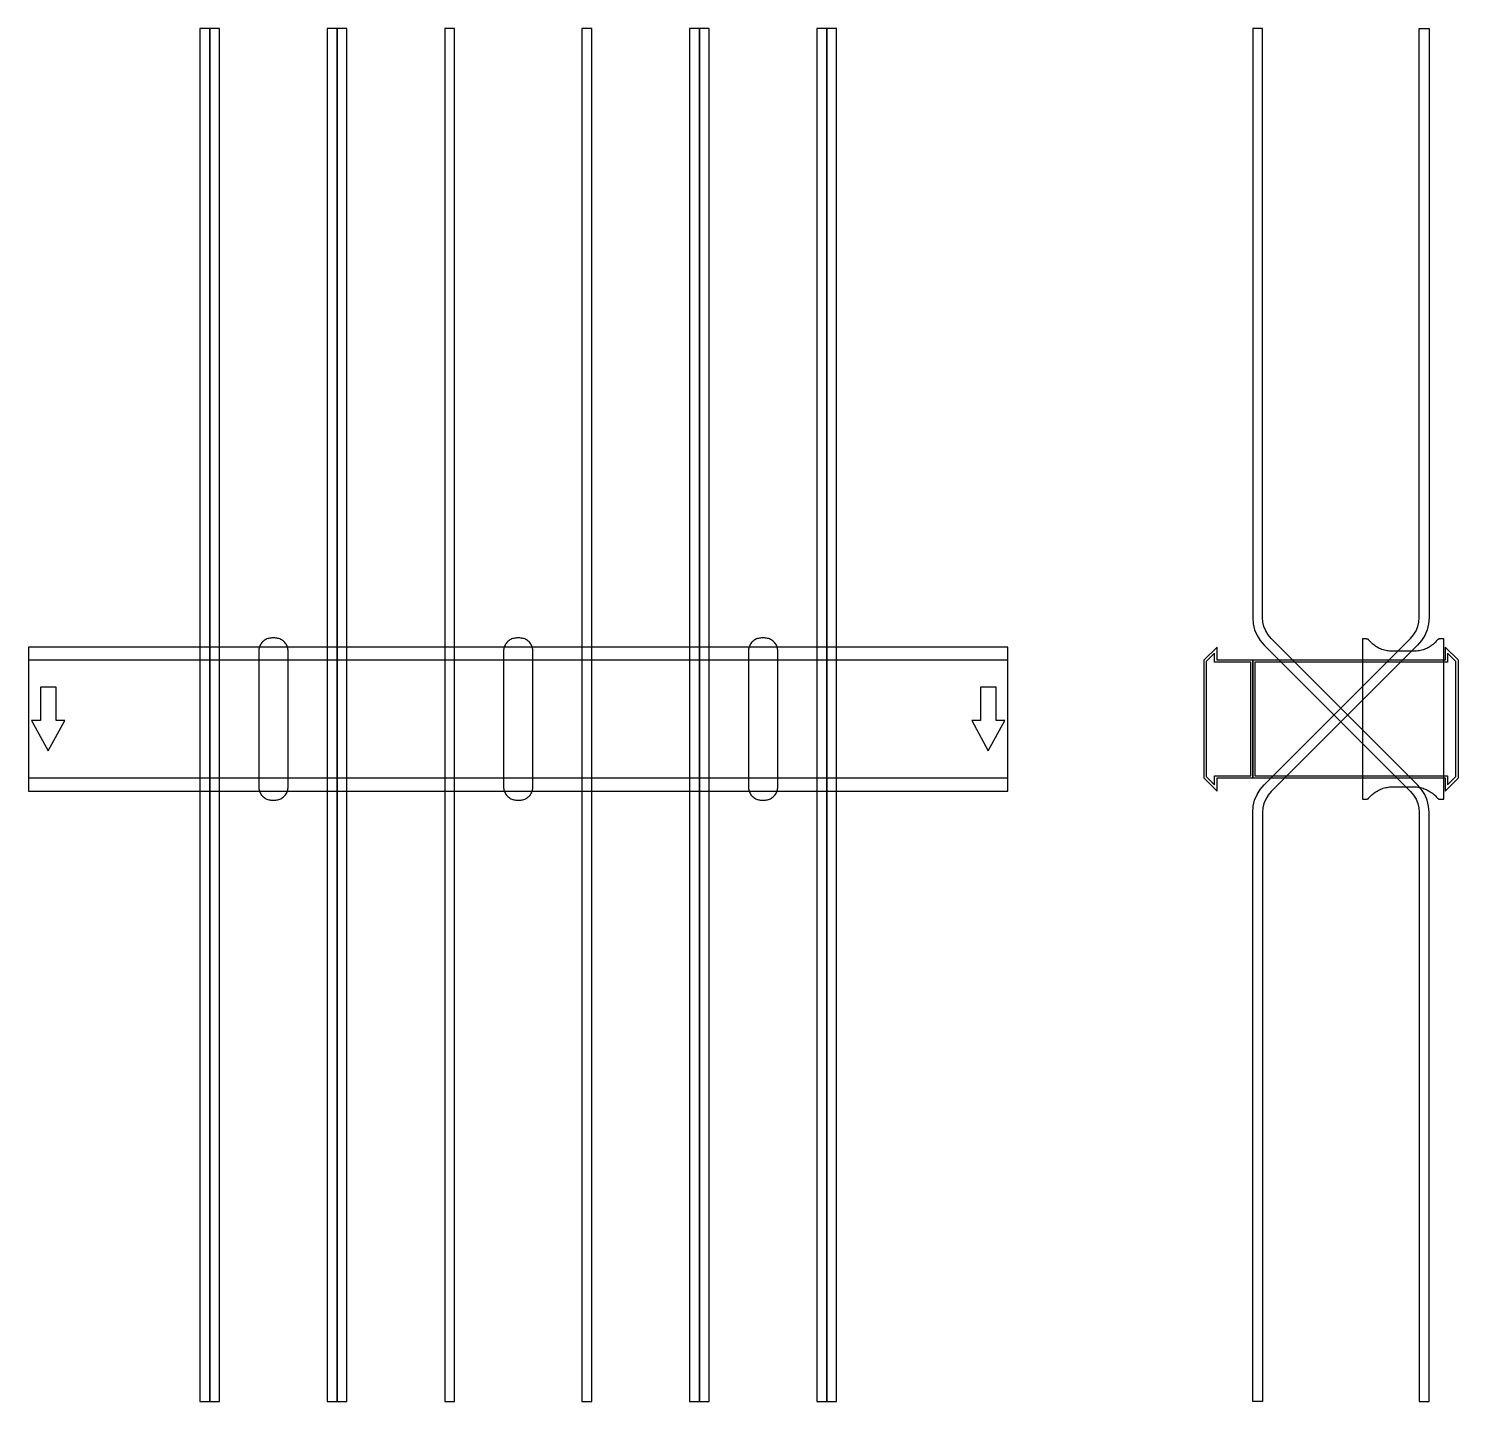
# Model space of a CAD drawing. Extents: x 0 to 1460, y -697 to 705.
import ezdxf

# ---------------------------------------------------------------- set-up
doc = ezdxf.new("R2010")
doc.units = 0
doc.layers.add('Halfen', color=7, linetype='CONTINUOUS')

msp = doc.modelspace()

# ---------------------------------------------------------------- linework, layer by layer
at = {"layer": 'Halfen', "color": 7}
for points in [[(185, -696.961), (185, 705.246), (175, 705.246), (175, -696.961)], [(195, -696.961), (195, 705.246), (185, 705.246), (185, -696.961)], [(315, -696.961), (315, 705.246), (305, 705.246), (305, -696.961)], [(325, -696.961), (325, 705.246), (315, 705.246), (315, -696.961)], [(435, -696.961), (435, 705.246), (425, 705.246), (425, -696.961)], [(575, -696.961), (575, 705.246), (565, 705.246), (565, -696.961)], [(685, -696.961), (685, 705.246), (675, 705.246), (675, -696.961)], [(695, -696.961), (695, 705.246), (685, 705.246), (685, -696.961)], [(815, -696.961), (815, 705.246), (805, 705.246), (805, -696.961)], [(825, -696.961), (825, 705.246), (815, 705.246), (815, -696.961)], [(1430, -696.961), (1430, -95.355), (1429.508, -89.098), (1428.042, -82.995), (1425.64, -77.196), (1422.361, -71.844), (1418.284, -67.071), (1268.787, 82.426), (1265.729, 86.006), (1263.27, 90.02), (1261.468, 94.369), (1260.369, 98.947), (1260, 103.64), (1260, 166.246), (1260, 705.246), (1250, 705.246), (1250, 166.246), (1250, 103.64), (1250.492, 97.382), (1251.958, 91.279), (1254.36, 85.48), (1257.639, 80.128), (1261.716, 75.355), (1411.213, -74.142), (1414.271, -77.722), (1416.73, -81.736), (1418.532, -86.085), (1419.631, -90.662), (1420, -95.355), (1420, -696.961)], [(1250, -696.961), (1250, -95.355), (1250.492, -89.098), (1251.958, -82.995), (1254.36, -77.196), (1257.639, -71.844), (1261.716, -67.071), (1411.213, 82.426), (1414.271, 86.006), (1416.73, 90.02), (1418.532, 94.369), (1419.631, 98.947), (1420, 103.64), (1420, 166.246), (1420, 705.246), (1430, 705.246), (1430, 166.246), (1430, 103.64), (1429.508, 97.382), (1428.042, 91.279), (1425.64, 85.48), (1422.361, 80.128), (1418.284, 75.355), (1268.787, -74.142), (1265.729, -77.722), (1263.27, -81.736), (1261.468, -86.085), (1260.369, -90.662), (1260, -95.355), (1260, -696.961)], [(0, -73.5), (1000, -73.5), (1000, 73.5), (0, 73.5)], [(265, -69.3), (265, -56.8), (265, 69.3), (264.958, 70.359), (264.834, 71.412), (264.627, 72.452), (264.339, 73.472), (263.972, 74.466), (263.529, 75.429), (263.011, 76.354), (262.422, 77.235), (261.765, 78.068), (261.046, 78.846), (260.268, 79.565), (259.435, 80.222), (258.554, 80.811), (257.629, 81.329), (256.666, 81.772), (255.672, 82.139), (254.652, 82.427), (253.612, 82.634), (252.559, 82.758), (251.5, 82.8), (248.5, 82.8), (247.441, 82.758), (246.388, 82.634), (245.348, 82.427), (244.328, 82.139), (243.334, 81.772), (242.371, 81.329), (241.446, 80.811), (240.565, 80.222), (239.732, 79.565), (238.954, 78.846), (238.235, 78.068), (237.578, 77.235), (236.989, 76.354), (236.471, 75.429), (236.028, 74.466), (235.661, 73.472), (235.373, 72.452), (235.166, 71.412), (235.042, 70.359), (235, 69.3), (235, -56.8), (235, -69.3), (235.042, -70.359), (235.166, -71.412), (235.373, -72.452), (235.661, -73.472), (236.028, -74.466), (236.471, -75.429), (236.989, -76.354), (237.578, -77.235), (238.235, -78.068), (238.954, -78.846), (239.732, -79.565), (240.565, -80.222), (241.446, -80.811), (242.371, -81.329), (243.334, -81.772), (244.328, -82.139), (245.348, -82.427), (246.388, -82.634), (247.441, -82.758), (248.5, -82.8), (251.5, -82.8), (252.559, -82.758), (253.612, -82.634), (254.652, -82.427), (255.672, -82.139), (256.666, -81.772), (257.629, -81.329), (258.554, -80.811), (259.435, -80.222), (260.268, -79.565), (261.046, -78.846), (261.765, -78.068), (262.422, -77.235), (263.011, -76.354), (263.529, -75.429), (263.972, -74.466), (264.339, -73.472), (264.627, -72.452), (264.834, -71.412), (264.958, -70.359), (265, -69.3)], [(515, -69.3), (515, -56.8), (515, 69.3), (514.958, 70.359), (514.834, 71.412), (514.627, 72.452), (514.339, 73.472), (513.972, 74.466), (513.529, 75.429), (513.011, 76.354), (512.422, 77.235), (511.765, 78.068), (511.046, 78.846), (510.268, 79.565), (509.435, 80.222), (508.554, 80.811), (507.629, 81.329), (506.666, 81.772), (505.672, 82.139), (504.652, 82.427), (503.612, 82.634), (502.559, 82.758), (501.5, 82.8), (498.5, 82.8), (497.441, 82.758), (496.388, 82.634), (495.348, 82.427), (494.328, 82.139), (493.334, 81.772), (492.371, 81.329), (491.446, 80.811), (490.565, 80.222), (489.732, 79.565), (488.954, 78.846), (488.235, 78.068), (487.578, 77.235), (486.989, 76.354), (486.471, 75.429), (486.028, 74.466), (485.661, 73.472), (485.373, 72.452), (485.166, 71.412), (485.042, 70.359), (485, 69.3), (485, -56.8), (485, -69.3), (485.042, -70.359), (485.166, -71.412), (485.373, -72.452), (485.661, -73.472), (486.028, -74.466), (486.471, -75.429), (486.989, -76.354), (487.578, -77.235), (488.235, -78.068), (488.954, -78.846), (489.732, -79.565), (490.565, -80.222), (491.446, -80.811), (492.371, -81.329), (493.334, -81.772), (494.328, -82.139), (495.348, -82.427), (496.388, -82.634), (497.441, -82.758), (498.5, -82.8), (501.5, -82.8), (502.559, -82.758), (503.612, -82.634), (504.652, -82.427), (505.672, -82.139), (506.666, -81.772), (507.629, -81.329), (508.554, -80.811), (509.435, -80.222), (510.268, -79.565), (511.046, -78.846), (511.765, -78.068), (512.422, -77.235), (513.011, -76.354), (513.529, -75.429), (513.972, -74.466), (514.339, -73.472), (514.627, -72.452), (514.834, -71.412), (514.958, -70.359), (515, -69.3)], [(765, -69.3), (765, -56.8), (765, 69.3), (764.958, 70.359), (764.834, 71.412), (764.627, 72.452), (764.339, 73.472), (763.972, 74.466), (763.529, 75.429), (763.011, 76.354), (762.422, 77.235), (761.765, 78.068), (761.046, 78.846), (760.268, 79.565), (759.435, 80.222), (758.554, 80.811), (757.629, 81.329), (756.666, 81.772), (755.672, 82.139), (754.652, 82.427), (753.612, 82.634), (752.559, 82.758), (751.5, 82.8), (748.5, 82.8), (747.441, 82.758), (746.388, 82.634), (745.348, 82.427), (744.328, 82.139), (743.334, 81.772), (742.371, 81.329), (741.446, 80.811), (740.565, 80.222), (739.732, 79.565), (738.954, 78.846), (738.235, 78.068), (737.578, 77.235), (736.989, 76.354), (736.471, 75.429), (736.028, 74.466), (735.661, 73.472), (735.373, 72.452), (735.166, 71.412), (735.042, 70.359), (735, 69.3), (735, -56.8), (735, -69.3), (735.042, -70.359), (735.166, -71.412), (735.373, -72.452), (735.661, -73.472), (736.028, -74.466), (736.471, -75.429), (736.989, -76.354), (737.578, -77.235), (738.235, -78.068), (738.954, -78.846), (739.732, -79.565), (740.565, -80.222), (741.446, -80.811), (742.371, -81.329), (743.334, -81.772), (744.328, -82.139), (745.348, -82.427), (746.388, -82.634), (747.441, -82.758), (748.5, -82.8), (751.5, -82.8), (752.559, -82.758), (753.612, -82.634), (754.652, -82.427), (755.672, -82.139), (756.666, -81.772), (757.629, -81.329), (758.554, -80.811), (759.435, -80.222), (760.268, -79.565), (761.046, -78.846), (761.765, -78.068), (762.422, -77.235), (763.011, -76.354), (763.529, -75.429), (763.972, -74.466), (764.339, -73.472), (764.627, -72.452), (764.834, -71.412), (764.958, -70.359), (765, -69.3)], [(1250, -60), (1250, 60), (1213.5, 60), (1213.5, 73.5), (1200, 60), (1200, -60), (1213.5, -73.5), (1213.5, -60)], [(1460, -60), (1460, 60), (1446.5, 73.5), (1446.5, 60), (1250, 60), (1250, -60), (1446.5, -60), (1446.5, -73.5)], [(1445, -81.8), (1445, 81.8), (1441, 81.8), (1440.846, 81.797), (1440.691, 81.786), (1440.538, 81.769), (1440.385, 81.746), (1440.234, 81.715), (1440.084, 81.678), (1439.936, 81.634), (1439.789, 81.584), (1439.646, 81.527), (1439.505, 81.464), (1439.366, 81.395), (1439.231, 81.32), (1439.1, 81.239), (1438.972, 81.153), (1438.848, 81.06), (1438.728, 80.963), (1438.613, 80.86), (1438.502, 80.752), (1438.397, 80.639), (1438.296, 80.522), (1437.41, 79.491), (1436.479, 78.5), (1435.505, 77.551), (1434.491, 76.646), (1433.437, 75.787), (1432.347, 74.975), (1431.222, 74.211), (1430.064, 73.499), (1428.876, 72.838), (1427.66, 72.23), (1426.418, 71.676), (1425.153, 71.178), (1423.867, 70.736), (1422.563, 70.351), (1421.243, 70.024), (1419.911, 69.756), (1418.567, 69.547), (1417.216, 69.397), (1415.859, 69.307), (1414.5, 69.277), (1392.5, 69.277), (1391.141, 69.307), (1389.784, 69.397), (1388.433, 69.547), (1387.089, 69.756), (1385.757, 70.024), (1384.437, 70.351), (1383.133, 70.736), (1381.847, 71.178), (1380.582, 71.676), (1379.34, 72.23), (1378.124, 72.838), (1376.936, 73.499), (1375.778, 74.211), (1374.653, 74.975), (1373.563, 75.787), (1372.509, 76.646), (1371.495, 77.551), (1370.521, 78.5), (1369.59, 79.491), (1368.704, 80.522), (1368.603, 80.639), (1368.498, 80.752), (1368.387, 80.86), (1368.272, 80.963), (1368.152, 81.06), (1368.028, 81.153), (1367.9, 81.239), (1367.769, 81.32), (1367.634, 81.395), (1367.495, 81.464), (1367.354, 81.527), (1367.211, 81.584), (1367.064, 81.634), (1366.916, 81.678), (1366.766, 81.715), (1366.615, 81.746), (1366.462, 81.769), (1366.309, 81.786), (1366.154, 81.797), (1366, 81.8), (1362, 81.8), (1362, -81.8), (1366, -81.8), (1366.154, -81.797), (1366.309, -81.786), (1366.462, -81.769), (1366.615, -81.746), (1366.766, -81.715), (1366.916, -81.678), (1367.064, -81.634), (1367.211, -81.584), (1367.354, -81.527), (1367.495, -81.464), (1367.634, -81.395), (1367.769, -81.32), (1367.9, -81.239), (1368.028, -81.153), (1368.152, -81.06), (1368.272, -80.963), (1368.387, -80.86), (1368.498, -80.752), (1368.603, -80.639), (1368.704, -80.522), (1369.59, -79.491), (1370.521, -78.5), (1371.495, -77.551), (1372.509, -76.646), (1373.563, -75.787), (1374.653, -74.975), (1375.778, -74.211), (1376.936, -73.499), (1378.124, -72.838), (1379.34, -72.23), (1380.582, -71.676), (1381.847, -71.178), (1383.133, -70.736), (1384.437, -70.351), (1385.757, -70.024), (1387.089, -69.756), (1388.433, -69.547), (1389.784, -69.397), (1391.141, -69.307), (1392.5, -69.277), (1414.5, -69.277), (1415.859, -69.307), (1417.216, -69.397), (1418.567, -69.547), (1419.911, -69.756), (1421.243, -70.024), (1422.563, -70.351), (1423.867, -70.736), (1425.153, -71.178), (1426.418, -71.676), (1427.66, -72.23), (1428.876, -72.838), (1430.064, -73.499), (1431.222, -74.211), (1432.347, -74.975), (1433.437, -75.787), (1434.491, -76.646), (1435.505, -77.551), (1436.479, -78.5), (1437.41, -79.491), (1438.296, -80.522), (1438.397, -80.639), (1438.502, -80.752), (1438.613, -80.86), (1438.728, -80.963), (1438.848, -81.06), (1438.972, -81.153), (1439.1, -81.239), (1439.231, -81.32), (1439.366, -81.395), (1439.505, -81.464), (1439.646, -81.527), (1439.789, -81.584), (1439.936, -81.634), (1440.084, -81.678), (1440.234, -81.715), (1440.385, -81.746), (1440.538, -81.769), (1440.691, -81.786), (1440.846, -81.797), (1441, -81.8)], [(0, -60), (1000, -60), (1000, 60), (0, 60)], [(1248, -58), (1248, 58), (1211, 58), (1211, 67.25), (1202.5, 58.75), (1202.5, -58.75), (1211, -67.25), (1211, -58)], [(1457.5, -58.75), (1457.5, 58.75), (1449, 67.25), (1449, 58), (1252, 58), (1252, -58), (1449, -58), (1449, -67.25)], [(20, -32.5), (37, -1.5), (28, -1.5), (28, 32.5), (12, 32.5), (12, -1.5), (3, -1.5)], [(980, -32.5), (997, -1.5), (988, -1.5), (988, 32.5), (972, 32.5), (972, -1.5), (963, -1.5)]]:
    msp.add_lwpolyline(points, close=True, dxfattribs=at)

doc.saveas('drawing.dxf')
